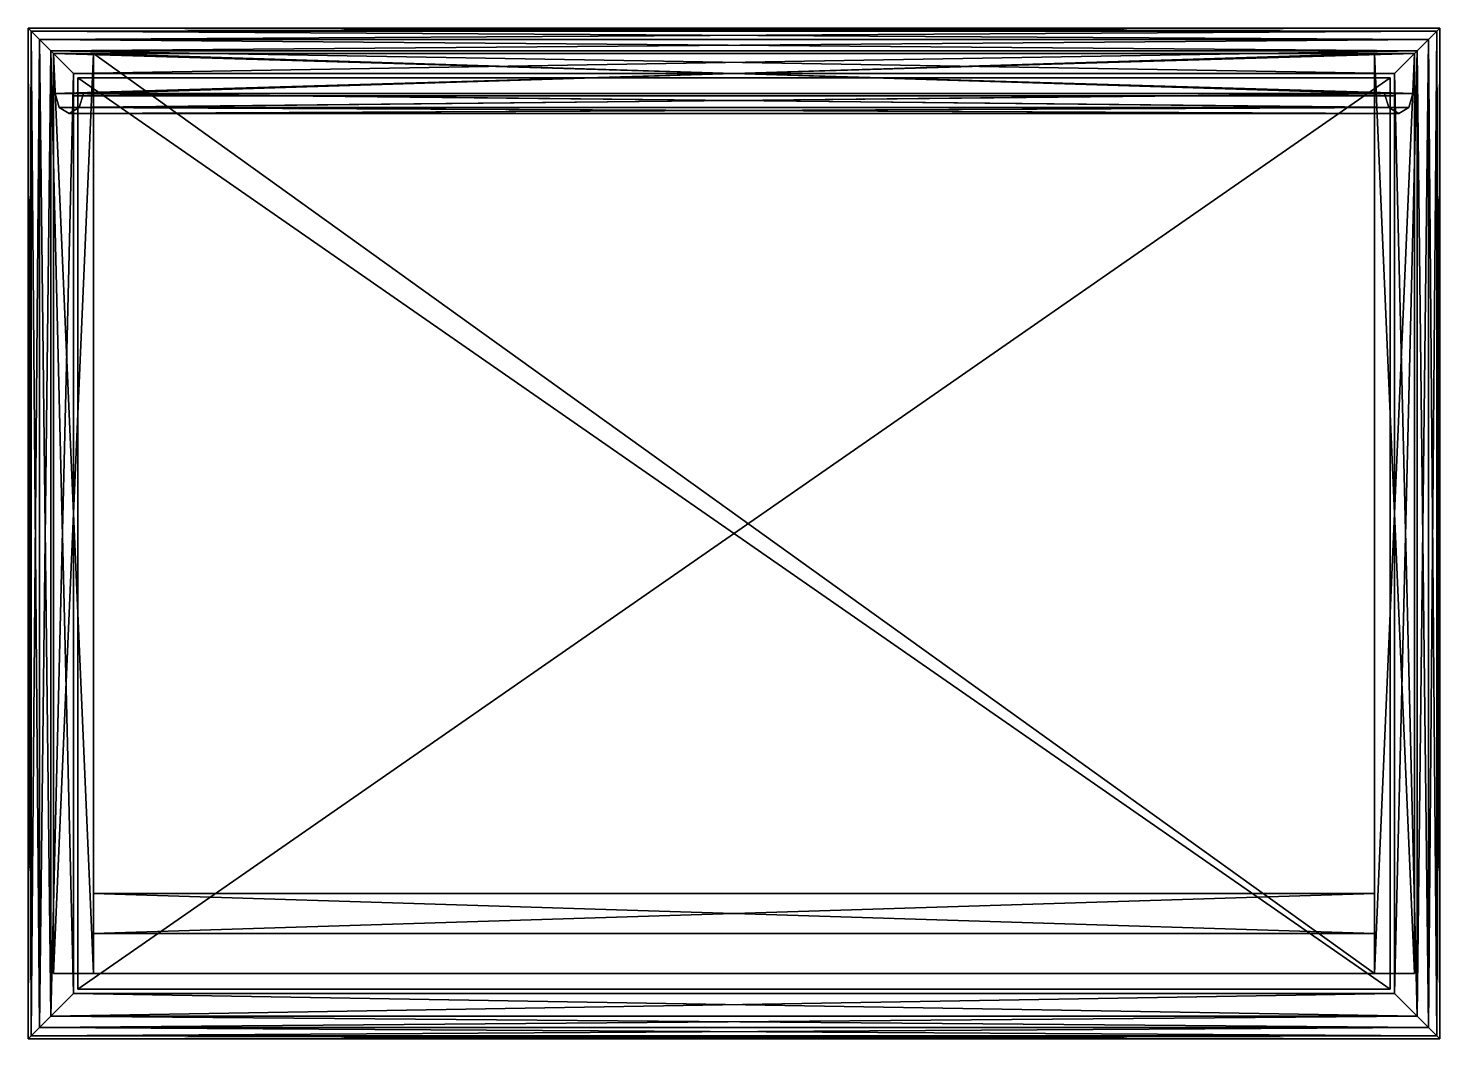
# Model space of a CAD drawing. Extents: x -35.3 to 35.3, y -25.3 to 25.3.
import ezdxf

# ---------------------------------------------------------------- set-up
doc = ezdxf.new("R2010")
doc.units = 0
doc.layers.add('TUMB', color=151, linetype='CONTINUOUS')

msp = doc.modelspace()

# ---------------------------------------------------------------- meshes
at = {"layer": 'TUMB', "color": 151}
mesh = msp.add_polyface(dxfattribs=at)
corners = [(-31.999996, -22.000065), (-32.000004, 24.000055), (-32.000004, 24.000055, 47), (-31.999996, -22.000065, 47), (-33.999996, -22.000067), (-34.000004, 24.000055), (-34.000004, 24.000055, 47), (-33.999996, -22.000067, 47), (34, -22.000023), (34, 24.000067), (34, 24.000067, 47), (34, -22.000023, 47), (32, -22.000027), (32, 24.000067), (32, 24.000067, 47), (32, -22.000027, 47), (32, 24.000067, 47), (32, 24.000067, 7), (-32.000004, 24.000055, 7), (-32.000004, 24.000055, 47), (32, 22.000067, 47), (32, 22.000067, 7), (-32.000004, 22.000053, 7), (-32.000004, 22.000053, 47), (32, -22.000027, 7), (32, 24.000067, 7), (-32.000004, 24.000055, 7.000004), (-31.999996, -22.000065, 7.000004), (32, -22.000027, 5), (32, 24.000067, 5), (-32.000004, 24.000055, 5.000004), (-31.999996, -22.000065, 5.000004), (31.999998, -18.000027, 5), (31.999998, -18.000027), (-31.999998, -18.000034), (-31.999998, -18.000065, 5), (31.999998, -20.000027, 5), (31.999998, -20.000027), (-31.999998, -20.000034), (-31.999998, -20.000065, 5), (-32.999966, -23.000034, 50.000034), (-34.131344, -24.131414, 50.000034), (-34.131344, -24.131414, 49.681347), (-34.702114, -24.702185, 49.519932), (-35.10812, -25.108191, 49.096004), (-35.262722, -25.262762, 48.500034), (-35.10812, -25.108191, 47.904064), (-34.702114, -24.702185, 47.480137), (-34.131344, -24.131414, 47.318722), (-34.131344, -24.131414, 47.000034), (-32.999966, -23.000034, 47.000034), (32.999969, -23.000023, 50.000034), (34.131348, -24.131369, 50.000034), (34.131348, -24.131369, 49.681347), (34.702118, -24.702171, 49.519932), (35.108124, -25.108177, 49.096004), (35.262726, -25.262749, 48.500034), (35.108124, -25.108177, 47.904064), (34.702118, -24.702171, 47.480137), (34.131348, -24.131369, 47.318722), (34.131348, -24.131399, 47.000034), (32.999969, -23.000023, 47.000034), (32.999969, 23.000036, 50.000019), (34.131348, 24.131414, 50.000019), (34.131348, 24.131414, 49.681332), (34.702118, 24.702185, 49.519917), (35.108124, 25.108191, 49.095989), (35.262726, 25.262762, 48.500019), (35.108124, 25.108191, 47.904049), (34.702118, 24.702185, 47.480122), (34.131348, 24.131414, 47.318707), (34.131348, 24.131414, 47.000019), (32.999969, 23.000036, 47.000019), (-32.999973, 23.000025, 50.000019), (-34.131351, 24.131403, 50.000019), (-34.131351, 24.131403, 49.681332), (-34.702122, 24.702173, 49.519917), (-35.108128, 25.108179, 49.095989), (-35.26273, 25.262751, 48.500019), (-35.108128, 25.108179, 47.904049), (-34.702122, 24.702173, 47.480122), (-34.131351, 24.131403, 47.318707), (-34.131351, 24.131403, 47.000019), (-32.999973, 23.000025, 47.000019), (-33.000004, 21.877802, 51), (33, 21.877813, 51), (33, 21.877813, 69), (-33.000004, 21.877802, 69), (34, 22.000067, 50), (34, 24.000067, 50), (34, 24.000067, 70), (34, 22.000067, 70), (-34.000004, 22.000055, 50), (-34.000004, 24.000055, 50), (-34.000004, 24.000055, 70), (-34.000004, 22.000055, 70), (-33.920322, 22.000055, 69.920311), (-32.506107, 22.000055, 68.506096), (-32.713215, 21.292931, 68.713203), (-33.213215, 21.000057, 69.213203), (-33.713215, 21.292933, 69.713203), (33.920288, 22.000067, 69.920311), (32.506104, 22.000067, 68.506096), (32.713196, 21.292946, 68.713203), (33.213196, 21.000067, 69.213203), (33.713196, 21.292944, 69.713203), (33.920288, 22.000067, 50.079689), (32.506104, 22.000067, 51.493904), (32.713196, 21.292946, 51.286797), (33.213196, 21.000067, 50.786797), (33.713196, 21.292944, 50.286797), (-33.920322, 22.000055, 50.079689), (-32.506107, 22.000055, 51.493904), (-32.713215, 21.292931, 51.286797), (-33.213215, 21.000057, 50.786797), (-33.713215, 21.292933, 50.286797), (-32.784973, -22.785036, 50.000034), (-32.784973, -22.785036, 47.000034), (32.784966, -22.785025, 50.000034), (32.784966, -22.785025, 47.000034), (32.784966, 22.785038, 50.000019), (32.784966, 22.785038, 47.000019), (-32.784981, 22.785027, 50.000019), (-32.784981, 22.785027, 47.000019)]
mesh.append_faces([[corners[k] for k in face] for face in [(0, 2, 3), (0, 5, 1), (1, 6, 2), (2, 7, 3), (3, 4, 0), (4, 6, 5), (8, 10, 11), (8, 13, 9), (9, 14, 10), (10, 15, 11), (11, 12, 8), (12, 14, 13), (16, 18, 19), (16, 21, 17), (17, 22, 18), (18, 23, 19), (19, 20, 16), (20, 22, 21), (24, 26, 27), (24, 29, 25), (25, 30, 26), (26, 31, 27), (27, 28, 24), (28, 30, 29), (32, 34, 35), (32, 37, 33), (33, 38, 34), (34, 39, 35), (35, 36, 32), (36, 38, 37), (40, 52, 51), (41, 53, 52), (42, 54, 53), (43, 55, 54), (44, 56, 55), (45, 57, 56), (46, 58, 57), (47, 59, 58), (48, 60, 59), (49, 61, 60), (50, 51, 61), (51, 63, 62), (52, 64, 63), (53, 65, 64), (54, 66, 65), (55, 67, 66), (56, 68, 67), (57, 69, 68), (58, 70, 69), (59, 71, 70), (60, 72, 71), (61, 62, 72), (62, 74, 73), (63, 75, 74), (64, 76, 75), (65, 77, 76), (66, 78, 77), (67, 79, 78), (68, 80, 79), (69, 81, 80), (70, 82, 81), (71, 83, 82), (72, 73, 83), (73, 41, 40), (74, 42, 41), (75, 43, 42), (76, 44, 43), (77, 45, 44), (78, 46, 45), (79, 47, 46), (80, 48, 47), (81, 49, 48), (82, 50, 49), (83, 40, 50), (84, 86, 87), (88, 90, 91), (88, 93, 89), (89, 94, 90), (90, 95, 91), (91, 92, 88), (92, 94, 93), (97, 103, 98), (98, 104, 99), (99, 105, 100), (100, 101, 96), (102, 108, 103), (103, 109, 104), (104, 110, 105), (105, 106, 101), (107, 113, 108), (108, 114, 109), (109, 115, 110), (110, 111, 106), (112, 98, 113), (113, 99, 114), (114, 100, 115), (115, 96, 111)]], dxfattribs={"vtx0": -1})
mesh.append_faces([[corners[k] for k in face] for face in [(119, 118, 117), (121, 120, 119), (123, 122, 121), (117, 116, 123), (121, 119, 123), (117, 123, 119)]], dxfattribs={"vtx1": -1})
mesh.append_faces([[corners[k] for k in face] for face in [(0, 1, 2), (0, 4, 5), (1, 5, 6), (2, 6, 7), (3, 7, 4), (4, 7, 6), (8, 9, 10), (8, 12, 13), (9, 13, 14), (10, 14, 15), (11, 15, 12), (12, 15, 14), (16, 17, 18), (16, 20, 21), (17, 21, 22), (18, 22, 23), (19, 23, 20), (20, 23, 22), (24, 25, 26), (24, 28, 29), (25, 29, 30), (26, 30, 31), (27, 31, 28), (28, 31, 30), (32, 33, 34), (32, 36, 37), (33, 37, 38), (34, 38, 39), (35, 39, 36), (36, 39, 38), (40, 41, 52), (41, 42, 53), (42, 43, 54), (43, 44, 55), (44, 45, 56), (45, 46, 57), (46, 47, 58), (47, 48, 59), (48, 49, 60), (49, 50, 61), (50, 40, 51), (51, 52, 63), (52, 53, 64), (53, 54, 65), (54, 55, 66), (55, 56, 67), (56, 57, 68), (57, 58, 69), (58, 59, 70), (59, 60, 71), (60, 61, 72), (61, 51, 62), (62, 63, 74), (63, 64, 75), (64, 65, 76), (65, 66, 77), (66, 67, 78), (67, 68, 79), (68, 69, 80), (69, 70, 81), (70, 71, 82), (71, 72, 83), (72, 62, 73), (73, 74, 41), (74, 75, 42), (75, 76, 43), (76, 77, 44), (77, 78, 45), (78, 79, 46), (79, 80, 47), (80, 81, 48), (81, 82, 49), (82, 83, 50), (83, 73, 40), (84, 85, 86), (88, 89, 90), (88, 92, 93), (89, 93, 94), (90, 94, 95), (91, 95, 92), (92, 95, 94), (97, 102, 103), (98, 103, 104), (99, 104, 105), (100, 105, 101), (102, 107, 108), (103, 108, 109), (104, 109, 110), (105, 110, 106), (107, 112, 113), (108, 113, 114), (109, 114, 115), (110, 115, 111), (112, 97, 98), (113, 98, 99), (114, 99, 100), (115, 100, 96), (118, 116, 117), (120, 118, 119), (122, 120, 121), (116, 122, 123), (116, 118, 120), (120, 122, 116)]], dxfattribs={"vtx2": -1})

doc.saveas('drawing.dxf')
